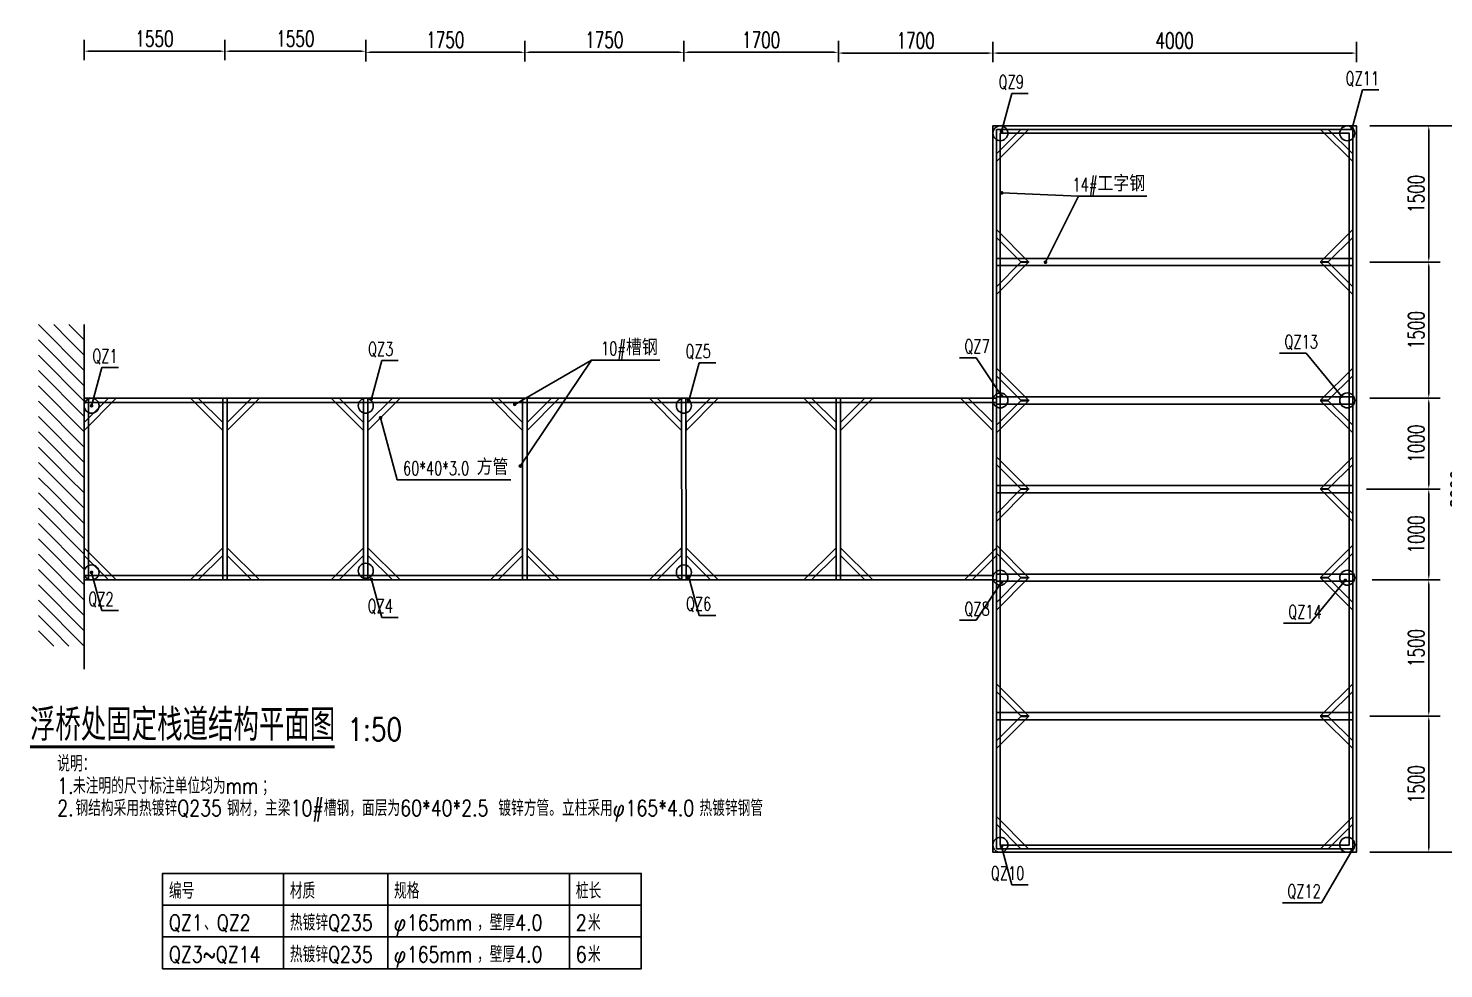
# Model space of a CAD drawing. Header units: millimetres. Extents: x 7263 to 319917, y -161937 to 156976.
# Drawn here: x 140912 to 156487, y -138376 to -128021 of the extents above; entities that cross this region are included whole.
import ezdxf

# ---------------------------------------------------------------- set-up
doc = ezdxf.new("R2010")
doc.units = ezdxf.units.MM
doc.header["$LTSCALE"] = 1000
for name, color, linetype in [('DIM_LEAD', 3, 'Continuous'), ('DIM_SYMB', 3, 'Continuous'), ('PUB_TAB', 7, 'Continuous'), ('PUB_TEXT', 7, 'Continuous'), ('W-MOUNTING固定方式', 5, 'Continuous'), ('W-STEEL_FRAME钢架', 3, 'Continuous')]:
    doc.layers.add(name, color=color, linetype=linetype)
doc.styles.add('_TCH_DIM', font='SIMPLEX.shx', dxfattribs={"bigfont": 'hztxt.shx'})
doc.styles.get("Standard").update_dxf_attribs({"font": 'simplex.shx', "width": 0.8, "bigfont": 'hztxt.shx'})
doc.styles.add('STANDARD_T3', font='simplex.shx', dxfattribs={"width": 0.7, "bigfont": 'hztxt.shx'})
doc.dimstyles.new('W&&50', dxfattribs={"dimtxt": 175, "dimasz": 50, "dimexe": 125, "dimexo": 150, "dimgap": 50, "dimtad": 1, "dimdec": 0, "dimzin": 0, "dimdsep": 46, "dimtxsty": 'STANDARD_T3', "dimcen": 0.09, "dimclrd": 1, "dimclre": 1, "dimclrt": 7, "dimazin": 2, "dimtfac": 1, "dimtdec": 0, "dimtix": 1, "dimtmove": 2, "dimatfit": 3, "dimfxl": 0, "dimtolj": 1, "dimtzin": 0, "dimarcsym": 0})

# ---------------------------------------------------------------- blocks, each defined once
blk = doc.blocks.new('*D611')
at = {"layer": 'Defpoints', "color": 0, "transparency": 16777216}
for p in [(143076, -128273), (141526, -132094), (143076, -132170)]:
    blk.add_point(p, dxfattribs=at)
at = {"layer": 'W-STEEL_FRAME钢架', "color": 1, "lineweight": -2, "transparency": 16777216}
for p, q in [((141526, -128373), (141526, -128148)), ((143076, -128373), (143076, -128148)), ((141576, -128273), (143026, -128273))]:
    blk.add_line(p, q, dxfattribs=at)
at = {"layer": 'W-STEEL_FRAME钢架', "color": 1, "transparency": 16777216}
for points in [[(141576, -128265), (141576, -128281), (141526, -128273)], [(143026, -128265), (143026, -128281), (143076, -128273)]]:
    blk.add_solid(points, dxfattribs=at)
at = {"layer": 'W-STEEL_FRAME钢架', "color": 7, "transparency": 16777216, "insert": (142301, -128135), "char_height": 175, "attachment_point": 5, "style": 'STANDARD_T3'}
blk.add_mtext('\\A1;1550', dxfattribs=at)
blk = doc.blocks.new('*D610')
at = {"layer": 'Defpoints', "color": 0, "transparency": 16777216}
for p in [(144626, -128273), (143076, -132170), (144626, -132170)]:
    blk.add_point(p, dxfattribs=at)
at = {"layer": 'W-STEEL_FRAME钢架', "color": 1, "lineweight": -2, "transparency": 16777216}
for p, q in [((143076, -128373), (143076, -128148)), ((144626, -128373), (144626, -128148)), ((143126, -128273), (144576, -128273))]:
    blk.add_line(p, q, dxfattribs=at)
at = {"layer": 'W-STEEL_FRAME钢架', "color": 1, "transparency": 16777216}
for points in [[(143126, -128265), (143126, -128281), (143076, -128273)], [(144576, -128265), (144576, -128281), (144626, -128273)]]:
    blk.add_solid(points, dxfattribs=at)
at = {"layer": 'W-STEEL_FRAME钢架', "color": 7, "transparency": 16777216, "insert": (143851, -128135), "char_height": 175, "attachment_point": 5, "style": 'STANDARD_T3'}
blk.add_mtext('\\A1;1550', dxfattribs=at)
blk = doc.blocks.new('*D612')
at = {"layer": 'Defpoints', "color": 0, "transparency": 16777216}
for p in [(146376, -128285), (144626, -132170), (146376, -132094)]:
    blk.add_point(p, dxfattribs=at)
at = {"layer": 'W-STEEL_FRAME钢架', "color": 1, "lineweight": -2, "transparency": 16777216}
for p, q in [((144626, -128385), (144626, -128160)), ((146376, -128385), (146376, -128160)), ((144676, -128285), (146326, -128285))]:
    blk.add_line(p, q, dxfattribs=at)
at = {"layer": 'W-STEEL_FRAME钢架', "color": 1, "transparency": 16777216}
for points in [[(144676, -128277), (144676, -128294), (144626, -128285)], [(146326, -128277), (146326, -128294), (146376, -128285)]]:
    blk.add_solid(points, dxfattribs=at)
at = {"layer": 'W-STEEL_FRAME钢架', "color": 7, "transparency": 16777216, "insert": (145501, -128148), "char_height": 175, "attachment_point": 5, "style": 'STANDARD_T3'}
blk.add_mtext('\\A1;1750', dxfattribs=at)
blk = doc.blocks.new('*D613')
at = {"layer": 'Defpoints', "color": 0, "transparency": 16777216}
for p in [(148126, -128285), (146376, -132094), (148126, -132094)]:
    blk.add_point(p, dxfattribs=at)
at = {"layer": 'W-STEEL_FRAME钢架', "color": 1, "lineweight": -2, "transparency": 16777216}
for p, q in [((146376, -128385), (146376, -128160)), ((148126, -128385), (148126, -128160)), ((146426, -128285), (148076, -128285))]:
    blk.add_line(p, q, dxfattribs=at)
at = {"layer": 'W-STEEL_FRAME钢架', "color": 1, "transparency": 16777216}
for points in [[(146426, -128277), (146426, -128294), (146376, -128285)], [(148076, -128277), (148076, -128294), (148126, -128285)]]:
    blk.add_solid(points, dxfattribs=at)
at = {"layer": 'W-STEEL_FRAME钢架', "color": 7, "transparency": 16777216, "insert": (147251, -128148), "char_height": 175, "attachment_point": 5, "style": 'STANDARD_T3'}
blk.add_mtext('\\A1;1750', dxfattribs=at)
blk = doc.blocks.new('*D614')
at = {"layer": 'Defpoints', "color": 0, "transparency": 16777216}
for p in [(149826, -128285), (148126, -132094), (149826, -132094)]:
    blk.add_point(p, dxfattribs=at)
at = {"layer": 'W-STEEL_FRAME钢架', "color": 1, "lineweight": -2, "transparency": 16777216}
for p, q in [((148126, -128385), (148126, -128160)), ((149826, -128385), (149826, -128160)), ((148176, -128285), (149776, -128285))]:
    blk.add_line(p, q, dxfattribs=at)
at = {"layer": 'W-STEEL_FRAME钢架', "color": 1, "transparency": 16777216}
for points in [[(148176, -128277), (148176, -128294), (148126, -128285)], [(149776, -128277), (149776, -128294), (149826, -128285)]]:
    blk.add_solid(points, dxfattribs=at)
at = {"layer": 'W-STEEL_FRAME钢架', "color": 7, "transparency": 16777216, "insert": (148976, -128148), "char_height": 175, "attachment_point": 5, "style": 'STANDARD_T3'}
blk.add_mtext('\\A1;1700', dxfattribs=at)
blk = doc.blocks.new('*D615')
at = {"layer": 'Defpoints', "color": 0, "transparency": 16777216}
for p in [(151526, -128294), (149826, -132094), (151526, -132094)]:
    blk.add_point(p, dxfattribs=at)
at = {"layer": 'W-STEEL_FRAME钢架', "color": 1, "lineweight": -2, "transparency": 16777216}
for p, q in [((149826, -128394), (149826, -128169)), ((151526, -128394), (151526, -128169)), ((149876, -128294), (151476, -128294))]:
    blk.add_line(p, q, dxfattribs=at)
at = {"layer": 'W-STEEL_FRAME钢架', "color": 1, "transparency": 16777216}
for points in [[(149876, -128285), (149876, -128302), (149826, -128294)], [(151476, -128285), (151476, -128302), (151526, -128294)]]:
    blk.add_solid(points, dxfattribs=at)
at = {"layer": 'W-STEEL_FRAME钢架', "color": 7, "transparency": 16777216, "insert": (150676, -128156), "char_height": 175, "attachment_point": 5, "style": 'STANDARD_T3'}
blk.add_mtext('\\A1;1700', dxfattribs=at)
blk = doc.blocks.new('*D616')
at = {"layer": 'Defpoints', "color": 0, "transparency": 16777216}
for p in [(155526, -128294), (151526, -129094), (155526, -129094)]:
    blk.add_point(p, dxfattribs=at)
at = {"layer": 'W-STEEL_FRAME钢架', "color": 1, "lineweight": -2, "transparency": 16777216}
for p, q in [((151526, -128394), (151526, -128169)), ((155526, -128394), (155526, -128169)), ((151576, -128294), (155476, -128294))]:
    blk.add_line(p, q, dxfattribs=at)
at = {"layer": 'W-STEEL_FRAME钢架', "color": 1, "transparency": 16777216}
for points in [[(151576, -128285), (151576, -128302), (151526, -128294)], [(155476, -128285), (155476, -128302), (155526, -128294)]]:
    blk.add_solid(points, dxfattribs=at)
at = {"layer": 'W-STEEL_FRAME钢架', "color": 7, "transparency": 16777216, "insert": (153526, -128156), "char_height": 175, "attachment_point": 5, "style": 'STANDARD_T3'}
blk.add_mtext('\\A1;4000', dxfattribs=at)
blk = doc.blocks.new('*D617')
at = {"layer": 'Defpoints', "color": 0, "transparency": 16777216}
for p in [(155526, -135594), (156323, -135594), (155526, -137094)]:
    blk.add_point(p, dxfattribs=at)
at = {"layer": 'W-STEEL_FRAME钢架', "color": 1, "lineweight": -2, "transparency": 16777216}
for p, q in [((155676, -135594), (156448, -135594)), ((156323, -137044), (156323, -135644)), ((155676, -137094), (156448, -137094))]:
    blk.add_line(p, q, dxfattribs=at)
at = {"layer": 'W-STEEL_FRAME钢架', "color": 1, "transparency": 16777216}
for points in [[(156314, -135644), (156331, -135644), (156323, -135594)], [(156314, -137044), (156331, -137044), (156323, -137094)]]:
    blk.add_solid(points, dxfattribs=at)
at = {"layer": 'W-STEEL_FRAME钢架', "color": 7, "transparency": 16777216, "insert": (156185, -136344), "char_height": 175, "attachment_point": 5, "rotation": 90, "style": 'STANDARD_T3'}
blk.add_mtext('\\A1;1500', dxfattribs=at)
blk = doc.blocks.new('*D618')
at = {"layer": 'Defpoints', "color": 0, "transparency": 16777216}
for p in [(155550, -134094), (156323, -134094), (155526, -135594)]:
    blk.add_point(p, dxfattribs=at)
at = {"layer": 'W-STEEL_FRAME钢架', "color": 1, "lineweight": -2, "transparency": 16777216}
for p, q in [((155700, -134094), (156448, -134094)), ((156323, -135544), (156323, -134144)), ((155676, -135594), (156448, -135594))]:
    blk.add_line(p, q, dxfattribs=at)
at = {"layer": 'W-STEEL_FRAME钢架', "color": 1, "transparency": 16777216}
for points in [[(156314, -134144), (156331, -134144), (156323, -134094)], [(156314, -135544), (156331, -135544), (156323, -135594)]]:
    blk.add_solid(points, dxfattribs=at)
at = {"layer": 'W-STEEL_FRAME钢架', "color": 7, "transparency": 16777216, "insert": (156185, -134844), "char_height": 175, "attachment_point": 5, "rotation": 90, "style": 'STANDARD_T3'}
blk.add_mtext('\\A1;1500', dxfattribs=at)
blk = doc.blocks.new('*D608')
at = {"layer": 'Defpoints', "color": 0, "transparency": 16777216}
for p in [(155526, -130594), (156323, -130594), (155526, -132094)]:
    blk.add_point(p, dxfattribs=at)
at = {"layer": 'W-STEEL_FRAME钢架', "color": 1, "lineweight": -2, "transparency": 16777216}
for p, q in [((155676, -130594), (156448, -130594)), ((156323, -132044), (156323, -130644)), ((155676, -132094), (156448, -132094))]:
    blk.add_line(p, q, dxfattribs=at)
at = {"layer": 'W-STEEL_FRAME钢架', "color": 1, "transparency": 16777216}
for points in [[(156314, -130644), (156331, -130644), (156323, -130594)], [(156314, -132044), (156331, -132044), (156323, -132094)]]:
    blk.add_solid(points, dxfattribs=at)
at = {"layer": 'W-STEEL_FRAME钢架', "color": 7, "transparency": 16777216, "insert": (156185, -131344), "char_height": 175, "attachment_point": 5, "rotation": 90, "style": 'STANDARD_T3'}
blk.add_mtext('\\A1;1500', dxfattribs=at)
blk = doc.blocks.new('*D609')
at = {"layer": 'Defpoints', "color": 0, "transparency": 16777216}
for p in [(155526, -129094), (156790, -129094), (155526, -137094)]:
    blk.add_point(p, dxfattribs=at)
at = {"layer": 'W-STEEL_FRAME钢架', "color": 1, "lineweight": -2, "transparency": 16777216}
for p, q in [((155676, -129094), (156915, -129094)), ((156790, -137044), (156790, -129144)), ((155676, -137094), (156915, -137094))]:
    blk.add_line(p, q, dxfattribs=at)
at = {"layer": 'W-STEEL_FRAME钢架', "color": 1, "transparency": 16777216}
for points in [[(156782, -129144), (156799, -129144), (156790, -129094)], [(156782, -137044), (156799, -137044), (156790, -137094)]]:
    blk.add_solid(points, dxfattribs=at)
at = {"layer": 'W-STEEL_FRAME钢架', "color": 7, "transparency": 16777216, "insert": (156653, -133094), "char_height": 175, "attachment_point": 5, "rotation": 90, "style": 'STANDARD_T3'}
blk.add_mtext('\\A1;8000', dxfattribs=at)
blk = doc.blocks.new('*D619')
at = {"layer": 'Defpoints', "color": 0, "transparency": 16777216}
for p in [(155486, -133094), (156323, -133094), (155550, -134094)]:
    blk.add_point(p, dxfattribs=at)
at = {"layer": 'W-STEEL_FRAME钢架', "color": 1, "lineweight": -2, "transparency": 16777216}
for p, q in [((155636, -133094), (156448, -133094)), ((156323, -134044), (156323, -133144)), ((155700, -134094), (156448, -134094))]:
    blk.add_line(p, q, dxfattribs=at)
at = {"layer": 'W-STEEL_FRAME钢架', "color": 1, "transparency": 16777216}
for points in [[(156314, -133144), (156331, -133144), (156323, -133094)], [(156314, -134044), (156331, -134044), (156323, -134094)]]:
    blk.add_solid(points, dxfattribs=at)
at = {"layer": 'W-STEEL_FRAME钢架', "color": 7, "transparency": 16777216, "insert": (156185, -133594), "char_height": 175, "attachment_point": 5, "rotation": 90, "style": 'STANDARD_T3'}
blk.add_mtext('\\A1;1000', dxfattribs=at)
blk = doc.blocks.new('*D620')
at = {"layer": 'Defpoints', "color": 0, "transparency": 16777216}
for p in [(155526, -132094), (156323, -132094), (155486, -133094)]:
    blk.add_point(p, dxfattribs=at)
at = {"layer": 'W-STEEL_FRAME钢架', "color": 1, "lineweight": -2, "transparency": 16777216}
for p, q in [((155676, -132094), (156448, -132094)), ((156323, -133044), (156323, -132144)), ((155636, -133094), (156448, -133094))]:
    blk.add_line(p, q, dxfattribs=at)
at = {"layer": 'W-STEEL_FRAME钢架', "color": 1, "transparency": 16777216}
for points in [[(156314, -132144), (156331, -132144), (156323, -132094)], [(156314, -133044), (156331, -133044), (156323, -133094)]]:
    blk.add_solid(points, dxfattribs=at)
at = {"layer": 'W-STEEL_FRAME钢架', "color": 7, "transparency": 16777216, "insert": (156185, -132594), "char_height": 175, "attachment_point": 5, "rotation": 90, "style": 'STANDARD_T3'}
blk.add_mtext('\\A1;1000', dxfattribs=at)
blk = doc.blocks.new('*D621')
at = {"layer": 'Defpoints', "color": 0, "transparency": 16777216}
for p in [(155526, -129094), (156323, -129094), (155526, -130594)]:
    blk.add_point(p, dxfattribs=at)
at = {"layer": 'W-STEEL_FRAME钢架', "color": 1, "lineweight": -2, "transparency": 16777216}
for p, q in [((155676, -129094), (156448, -129094)), ((156323, -130544), (156323, -129144)), ((155676, -130594), (156448, -130594))]:
    blk.add_line(p, q, dxfattribs=at)
at = {"layer": 'W-STEEL_FRAME钢架', "color": 1, "transparency": 16777216}
for points in [[(156314, -129144), (156331, -129144), (156323, -129094)], [(156314, -130544), (156331, -130544), (156323, -130594)]]:
    blk.add_solid(points, dxfattribs=at)
at = {"layer": 'W-STEEL_FRAME钢架', "color": 7, "transparency": 16777216, "insert": (156185, -129844), "char_height": 175, "attachment_point": 5, "rotation": 90, "style": 'STANDARD_T3'}
blk.add_mtext('\\A1;1500', dxfattribs=at)
blk = doc.blocks.new('$LinePat$45度线')
at = {"color": 0}
for p, q in [((100, 0), (0, -100)), ((100, -100), (0, -200)), ((100, -200), (0, -300))]:
    blk.add_line(p, q, dxfattribs=at)

msp = doc.modelspace()

# ---------------------------------------------------------------- linework, layer by layer
msp.add_line((141526.1, -135077.7), (141526.1, -131283.6))
msp.add_lwpolyline([(141526.1, -132094.1), (151526.1, -132094.1), (151526.1, -129094.1), (155526.1, -129094.1), (155526.1, -137094.1), (151526.1, -137094.1), (151526.1, -134094.1), (141526.1, -134094.1)], close=True)
at = {"layer": 'DIM_LEAD'}
for p, q in [((151620.3, -129157.9), (151735, -128737.5)), ((151735, -128737.5), (151915.9, -128737.5)), ((155478.2, -129119.5), (155592.9, -128699.1)), ((155592.9, -128699.1), (155773.8, -128699.1)), ((151623.7, -129832.9), (152468.9, -129869.4)), ((152104.9, -130597.1), (152468.9, -129869.4)), ((152468.9, -129869.4), (153218.8, -129869.4)), ((154975.1, -131599.3), (154681.8, -131599.3)), ((155362.9, -132071.7), (154975.1, -131599.3)), ((141608.6, -132176.6), (141723.2, -131756.2)), ((141723.2, -131756.2), (141904.2, -131756.2)), ((144687, -132099.2), (144801.7, -131678.8)), ((144801.7, -131678.8), (144982.6, -131678.8)), ((146264.8, -132161.5), (147110, -131673.1)), ((146326.1, -132840.8), (147110, -131673.1)), ((147110, -131673.1), (147859.9, -131673.1)), ((148180.4, -132123.8), (148295, -131703.4)), ((148295, -131703.4), (148476, -131703.4)), ((151341.1, -131648.8), (151160.2, -131648.8)), ((151620.3, -132069.2), (151341.1, -131648.8)), ((144788.8, -132308.8), (144972.6, -132992)), ((144972.6, -132992), (146222, -132992)), ((141608.6, -134011.6), (141723.2, -134432)), ((144687, -134088.9), (144801.7, -134509.3)), ((148180.4, -134064.3), (148295, -134484.7)), ((151620.3, -134118.9), (151341.1, -134539.3)), ((155404, -134100.1), (155016.2, -134572.4)), ((141723.2, -134432), (141904.2, -134432)), ((144801.7, -134509.3), (144982.6, -134509.3)), ((148295, -134484.7), (148476, -134484.7)), ((151341.1, -134539.3), (151160.2, -134539.3)), ((155016.2, -134572.4), (154722.9, -134572.4)), ((151620.3, -137030.3), (151735, -137450.7)), ((155478.2, -137068.6), (155141.9, -137649.3)), ((151735, -137450.7), (151915.9, -137450.7)), ((155141.9, -137649.3), (154713.5, -137649.3))]:
    msp.add_line(p, q, dxfattribs=at)
at = {"layer": 'DIM_LEAD', "const_width": 20}
for points in [[(155475.6, -129129.2, 1), (155480.8, -129109.9, 1)], [(151617.7, -129167.5, 1), (151623, -129148.2, 1)], [(151613.8, -129832.5, 1), (151633.7, -129833.4, 1)], [(152100.4, -130606.1, 1), (152109.4, -130588.2, 1)], [(151625.9, -132077.5, 1), (151614.8, -132060.9, 1)], [(155369.2, -132079.4, 1), (155356.5, -132064, 1)], [(141605.9, -132186.2, 1), (141611.2, -132166.9, 1)], [(144684.4, -132108.8, 1), (144689.6, -132089.6, 1)], [(146256.2, -132166.5, 1), (146273.5, -132156.5, 1)], [(148177.7, -132133.5, 1), (148183, -132114.2, 1)], [(144786.2, -132299.2, 1), (144791.4, -132318.5, 1)], [(146320.5, -132849.1, 1), (146331.6, -132832.5, 1)], [(141605.9, -134001.9, 1), (141611.2, -134021.2, 1)], [(144684.4, -134079.3, 1), (144689.6, -134098.6, 1)], [(148177.7, -134054.7, 1), (148183, -134073.9, 1)], [(155410.4, -134092.3, 1), (155397.7, -134107.8, 1)], [(151625.9, -134110.6, 1), (151614.8, -134127.3, 1)], [(151617.7, -137020.6, 1), (151623, -137039.9, 1)], [(155483.2, -137060, 1), (155473.2, -137077.3, 1)]]:
    msp.add_lwpolyline(points, format="xyb", close=True, dxfattribs=at)
at = {"layer": 'DIM_SYMB', "const_width": 35}
msp.add_lwpolyline([(140929.9, -135932.1), (144284.9, -135932.1)], dxfattribs=at)
at = {"layer": 'PUB_TAB'}
msp.add_lwpolyline([(142389.6, -138375.7), (147656.3, -138375.7), (147656.3, -137325.7), (142389.6, -137325.7)], close=True, dxfattribs=at)
for points in [[(143720.5, -137325.7), (143720.5, -138375.7)], [(144866.7, -137325.7), (144866.7, -138375.7)], [(146866.7, -137325.7), (146866.7, -138375.7)], [(142389.6, -137675.7), (147656.3, -137675.7)], [(142389.6, -138025.7), (147656.3, -138025.7)]]:
    msp.add_lwpolyline(points, dxfattribs=at)
at = {"layer": 'W-MOUNTING固定方式', "color": 1}
for centre in [(151608.6, -129176.6), (155426.1, -129176.6), (151608.6, -132118.1), (155426.1, -132118.1), (141608.6, -132176.6), (144626.1, -132176.6), (148126.1, -132176.6), (141608.3, -134011.6), (144626.1, -133994.1), (148126.1, -134011.6), (151608.6, -134070.1), (155426.1, -134070.1), (151608.6, -137011.6), (155426.1, -137011.6)]:
    msp.add_circle(centre, 82.5, dxfattribs=at)
at = {"layer": 'W-STEEL_FRAME钢架', "color": 6}
for points in [[(151526.1, -129094.1), (151526.1, -137094.1), (155526.1, -137094.1), (155526.1, -129094.1)], [(151566.1, -129134.1), (151566.1, -137054.1), (155486.1, -137054.1), (155486.1, -129134.1)], [(151606.1, -129174.1), (151606.1, -137014.1), (155446.1, -137014.1), (155446.1, -129174.1)], [(151566.1, -130554.1), (155486.1, -130554.1), (155486.1, -130634.1), (151566.1, -130634.1)], [(151566.1, -132078.1), (155486.1, -132078.1), (155486.1, -132158.1), (151566.1, -132158.1)], [(151566.1, -133054.1), (155486.1, -133054.1), (155486.1, -133134.1), (151566.1, -133134.1)], [(151566.1, -134110.1), (155486.1, -134110.1), (155486.1, -134030.1), (151566.1, -134030.1)], [(151566.1, -135634.1), (155486.1, -135634.1), (155486.1, -135554.1), (151566.1, -135554.1)]]:
    msp.add_lwpolyline(points, close=True, dxfattribs=at)
at = {"layer": 'W-STEEL_FRAME钢架', "color": 5}
for points in [[(151834.8, -129134.1), (151566.1, -129402.8), (151566.1, -129487.6), (151919.6, -129134.1)], [(155217.4, -129134.1), (155486.1, -129402.8), (155486.1, -129487.6), (155132.5, -129134.1)], [(151834.8, -130591.1), (151566.1, -130322.4), (151566.1, -130237.5), (151919.6, -130591.1)], [(155217.4, -130591.1), (155486.1, -130322.4), (155486.1, -130237.5), (155132.5, -130591.1)], [(151834.8, -130597.1), (151566.1, -130865.8), (151566.1, -130950.6), (151919.6, -130597.1)], [(155217.4, -130597.1), (155486.1, -130865.8), (155486.1, -130950.6), (155132.5, -130597.1)], [(151834.8, -132115.1), (151566.1, -131846.4), (151566.1, -131761.5), (151919.6, -132115.1)], [(155217.4, -132115.1), (155486.1, -131846.4), (155486.1, -131761.5), (155132.5, -132115.1)], [(141526.1, -132362.8), (141794.8, -132094.1), (141879.6, -132094.1), (141526.1, -132447.6)], [(143051.1, -132362.8), (142782.4, -132094.1), (142697.5, -132094.1), (143051.1, -132447.6)], [(143101.1, -132362.8), (143369.8, -132094.1), (143454.6, -132094.1), (143101.1, -132447.6)], [(144600.1, -132362.8), (144331.4, -132094.1), (144246.5, -132094.1), (144600.1, -132447.6)], [(144650.1, -132362.8), (144918.8, -132094.1), (145003.6, -132094.1), (144650.1, -132447.6)], [(146350.1, -132362.8), (146081.4, -132094.1), (145996.5, -132094.1), (146350.1, -132447.6)], [(146400.1, -132362.8), (146668.8, -132094.1), (146753.6, -132094.1), (146400.1, -132447.6)], [(148100.1, -132362.8), (147831.4, -132094.1), (147746.5, -132094.1), (148100.1, -132447.6)], [(148150.1, -132362.8), (148418.8, -132094.1), (148503.6, -132094.1), (148150.1, -132447.6)], [(149800.1, -132362.8), (149531.4, -132094.1), (149446.5, -132094.1), (149800.1, -132447.6)], [(149850.1, -132362.8), (150118.8, -132094.1), (150203.6, -132094.1), (149850.1, -132447.6)], [(151524.1, -132362.8), (151255.4, -132094.1), (151170.5, -132094.1), (151524.1, -132447.6)], [(151834.8, -132121.1), (151566.1, -132389.8), (151566.1, -132474.6), (151919.6, -132121.1)], [(155217.4, -132121.1), (155486.1, -132389.8), (155486.1, -132474.6), (155132.5, -132121.1)], [(151834.8, -133091.1), (151566.1, -132822.4), (151566.1, -132737.5), (151919.6, -133091.1)], [(155217.4, -133091.1), (155486.1, -132822.4), (155486.1, -132737.5), (155132.5, -133091.1)], [(151834.8, -133097.1), (151566.1, -133365.8), (151566.1, -133450.6), (151919.6, -133097.1)], [(155217.4, -133097.1), (155486.1, -133365.8), (155486.1, -133450.6), (155132.5, -133097.1)], [(141526.1, -133825.4), (141794.8, -134094.1), (141879.6, -134094.1), (141526.1, -133740.5)], [(143051.1, -133825.4), (142782.4, -134094.1), (142697.5, -134094.1), (143051.1, -133740.5)], [(143101.1, -133825.4), (143369.8, -134094.1), (143454.6, -134094.1), (143101.1, -133740.5)], [(144600.1, -133825.4), (144331.4, -134094.1), (144246.5, -134094.1), (144600.1, -133740.5)], [(144650.1, -133825.4), (144918.8, -134094.1), (145003.6, -134094.1), (144650.1, -133740.5)], [(146350.1, -133825.4), (146081.4, -134094.1), (145996.5, -134094.1), (146350.1, -133740.5)], [(146400.1, -133825.4), (146668.8, -134094.1), (146753.6, -134094.1), (146400.1, -133740.5)], [(148100.1, -133825.4), (147831.4, -134094.1), (147746.5, -134094.1), (148100.1, -133740.5)], [(148150.1, -133825.4), (148418.8, -134094.1), (148503.6, -134094.1), (148150.1, -133740.5)], [(149800.1, -133825.4), (149531.4, -134094.1), (149446.5, -134094.1), (149800.1, -133740.5)], [(149850.1, -133825.4), (150118.8, -134094.1), (150203.6, -134094.1), (149850.1, -133740.5)], [(151566.1, -133825.4), (151297.4, -134094.1), (151212.5, -134094.1), (151566.1, -133740.5)], [(151834.8, -134067.1), (151566.1, -133798.4), (151566.1, -133713.5), (151919.6, -134067.1)], [(155217.4, -134067.1), (155486.1, -133798.4), (155486.1, -133713.5), (155132.5, -134067.1)], [(151834.8, -134073.1), (151566.1, -134341.8), (151566.1, -134426.6), (151919.6, -134073.1)], [(155217.4, -134073.1), (155486.1, -134341.8), (155486.1, -134426.6), (155132.5, -134073.1)], [(151834.8, -135591.1), (151566.1, -135322.4), (151566.1, -135237.5), (151919.6, -135591.1)], [(155217.4, -135591.1), (155486.1, -135322.4), (155486.1, -135237.5), (155132.5, -135591.1)], [(151834.8, -135597.1), (151566.1, -135865.8), (151566.1, -135950.6), (151919.6, -135597.1)], [(155217.4, -135597.1), (155486.1, -135865.8), (155486.1, -135950.6), (155132.5, -135597.1)], [(151834.8, -137054.1), (151566.1, -136785.4), (151566.1, -136700.5), (151919.6, -137054.1)], [(155217.4, -137054.1), (155486.1, -136785.4), (155486.1, -136700.5), (155132.5, -137054.1)]]:
    msp.add_lwpolyline(points, close=True, dxfattribs=at)
at = {"layer": 'W-STEEL_FRAME钢架'}
for points in [[(141526.1, -132094.1), (151566.1, -132094.1), (151566.1, -134094.1), (141526.1, -134094.1)], [(141526.1, -132142.1), (151566.1, -132142.1), (151566.1, -132094.1), (141526.1, -132094.1)], [(141526.1, -132094.1), (141526.1, -134094.1), (141574.1, -134094.1), (141574.1, -132094.1)], [(143053.1, -132094.1), (143053.1, -134094.1), (143101.1, -134094.1), (143101.1, -132094.1)], [(144602.1, -132094.1), (144602.1, -134094.1), (144650.1, -134094.1), (144650.1, -132094.1)], [(146352.1, -132094.1), (146352.1, -134094.1), (146400.1, -134094.1), (146400.1, -132094.1)], [(148101.1, -132094.1), (148102.1, -134094.1), (148150.1, -134094.1), (148149.1, -132094.1)], [(149802.1, -132094.1), (149802.1, -134094.1), (149850.1, -134094.1), (149850.1, -132094.1)], [(141526.1, -134046.1), (151526.1, -134046.1), (151526.1, -134094.1), (141526.1, -134094.1)]]:
    msp.add_lwpolyline(points, close=True, dxfattribs=at)

# ---------------------------------------------------------------- block references
at = {"xscale": 1.68525098004833, "yscale": 1.666666666666667, "zscale": 1.666666666666667, "rotation": 90}
for p in [(141026.1, -131452.1), (141026.1, -131620.6), (141026.1, -131789.2), (141026.1, -131957.7), (141026.1, -132126.2), (141026.1, -132294.7), (141026.1, -132463.3), (141026.1, -132631.8), (141026.1, -132800.3), (141026.1, -132968.8), (141026.1, -133137.4), (141026.1, -133305.9), (141026.1, -133474.4), (141026.1, -133642.9), (141026.1, -133811.5), (141026.1, -133980), (141026.1, -134148.5), (141026.1, -134317), (141026.1, -134485.6), (141026.1, -134654.1), (141026.1, -134822.6)]:
    msp.add_blockref('$LinePat$45度线', p, dxfattribs=at)

# ---------------------------------------------------------------- texts
at = {"layer": 'PUB_TAB', "width": 0.8}
for s, p in [('编号', (142459.6, -137605.7)), ('材质', (143790.5, -137605.7)), ('规格', (144936.7, -137605.7)), ('桩长', (146936.7, -137605.7)), ('QZ1', (142459.6, -137955.7)), ('QZ2', (142986.2, -137955.7)), ('热镀锌', (143790.5, -137955.7)), ('Q235', (144210.5, -137955.7)), ('165mm', (145076.7, -137955.7)), ('，壁厚', (145850, -137955.7)), ('4.0', (146270, -137955.7)), ('2', (146936.7, -137955.7)), ('米', (147070, -137955.7)), ('、', (142846.2, -137955.7)), ('φ', (144936.7, -137955.7)), ('QZ3~QZ14', (142459.6, -138305.7)), ('热镀锌', (143790.5, -138305.7)), ('Q235', (144210.5, -138305.7)), ('165mm', (145076.7, -138305.7)), ('，壁厚', (145850, -138305.7)), ('4.0', (146270, -138305.7)), ('6', (146936.7, -138305.7)), ('米', (147070, -138305.7)), ('φ', (144936.7, -138305.7))]:
    msp.add_text(s, height=175, dxfattribs=at).set_placement(p)
at = {"layer": 'PUB_TEXT', "color": 7, "style": '_TCH_DIM', "width": 0.705882}
for s, p in [('QZ9', (151588.4, -128685)), ('QZ11', (155406.3, -128646.6)), ('14#', (152402.1, -129816.9)), ('10#', (147214.1, -131620.6)), ('QZ7', (151212.7, -131596.3)), ('QZ13', (154734.3, -131546.8)), ('QZ1', (141616.7, -131703.7)), ('QZ3', (144650.1, -131626.3)), ('QZ5', (148143.5, -131650.9)), ('60*40*3.0', (145035.7, -132939.5)), ('QZ2', (141571.7, -134379.5)), ('QZ4', (144645.1, -134456.8)), ('QZ6', (148148.5, -134432.2)), ('QZ8', (151212.7, -134486.8)), ('QZ14', (154775.4, -134519.9)), ('QZ10', (151503.4, -137398.2)), ('QZ12', (154766, -137596.8))]:
    msp.add_text(s, height=148.75, dxfattribs=at).set_placement(p)
at = {"layer": 'PUB_TEXT', "color": 7, "style": '_TCH_DIM'}
for s, p in [('工字钢', (152677.1, -129816.9)), ('槽钢', (147489.1, -131620.6)), ('方管', (145845.7, -132939.5))]:
    msp.add_text(s, height=175, dxfattribs=at).set_placement(p)
at = {"layer": 'PUB_TEXT', "color": 7, "width": 0.8}
for s, height, p in [('浮桥处固定栈道结构平面图', 350, (140929.9, -135864.9)), ('1:50', 250, (144424.9, -135864.9))]:
    msp.add_text(s, height=height, dxfattribs=at).set_placement(p)
at = {"layer": 'PUB_TEXT', "width": 0.8}
for s, p in [('说明：', (141230.9, -136205)), ('1.', (141230.9, -136450)), ('未注明的尺寸标注单位均为', (141404.3, -136450)), ('mm', (143084.3, -136450)), ('；', (143484.3, -136450)), ('2.', (141230.9, -136695)), ('钢结构采用热镀锌', (141430.9, -136695)), ('Q235', (142550.9, -136695)), ('钢材，主梁', (143097.6, -136695)), ('10#', (143797.6, -136695)), ('槽钢，面层为', (144164.3, -136695)), ('60*40*2.5', (145004.3, -136695)), ('镀锌方管。立柱采用φ', (146084.3, -136695)), ('165*4.0', (147484.3, -136695)), ('热镀锌钢管', (148297.6, -136695))]:
    msp.add_text(s, height=175, dxfattribs=at).set_placement(p)

# ---------------------------------------------------------------- dimensions: what is measured, and where the dimension line sits
at = {"layer": 'W-STEEL_FRAME钢架'}
for base, p1, p2, picture, middle in [((143076.1, -128272.9), (141526.1, -132094.1), (143076.1, -132170.1), '*D611', (142301.1, -128135.4)), ((144626.1, -128272.9), (143076.1, -132170.1), (144626.1, -132170.1), '*D610', (143851.1, -128135.4)), ((146376.1, -128285.4), (144626.1, -132170.1), (146376.1, -132094.1), '*D612', (145501.1, -128147.9)), ((148126.1, -128285.4), (146376.1, -132094.1), (148126.1, -132094.1), '*D613', (147251.1, -128147.9)), ((149826.1, -128285.4), (148126.1, -132094.1), (149826.1, -132094.1), '*D614', (148976.1, -128147.9)), ((151526.1, -128293.7), (149826.1, -132094.1), (151526.1, -132094.1), '*D615', (150676.1, -128156.2)), ((155526.1, -128293.7), (151526.1, -129094.1), (155526.1, -129094.1), '*D616', (153526.1, -128156.2))]:
    dim = msp.add_linear_dim(base=base, p1=p1, p2=p2, dimstyle='W&&50', override={"dimfxlon": 1}, dxfattribs=at)
    dim.commit()
    dim.dimension.update_dxf_attribs({"geometry": picture, "text_midpoint": middle})
for base, p1, p2, picture, middle in [((156790.4, -129094.1), (155526.1, -137094.1), (155526.1, -129094.1), '*D609', (156652.9, -133094.1)), ((156322.8, -129094.1), (155526.1, -130594.1), (155526.1, -129094.1), '*D621', (156185.3, -129844.1)), ((156322.8, -130594.1), (155526.1, -132094.1), (155526.1, -130594.1), '*D608', (156185.3, -131344.1)), ((156322.8, -132094.1), (155486.1, -133094.1), (155526.1, -132094.1), '*D620', (156185.3, -132594.1)), ((156322.8, -133094.1), (155550.1, -134094.1), (155486.1, -133094.1), '*D619', (156185.3, -133594.1)), ((156322.8, -134094.1), (155526.1, -135594.1), (155550.1, -134094.1), '*D618', (156185.3, -134844.1)), ((156322.8, -135594.1), (155526.1, -137094.1), (155526.1, -135594.1), '*D617', (156185.3, -136344.1))]:
    dim = msp.add_linear_dim(base=base, p1=p1, p2=p2, angle=90, dimstyle='W&&50', dxfattribs=at)
    dim.commit()
    dim.dimension.update_dxf_attribs({"geometry": picture, "text_midpoint": middle})

doc.saveas('drawing.dxf')
